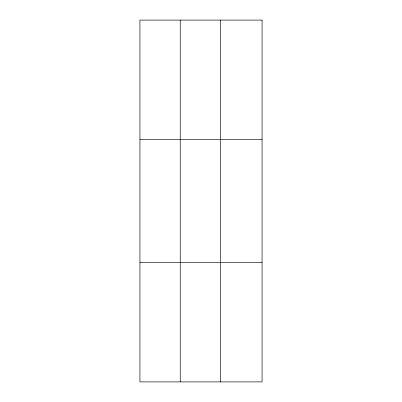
<?xml version="1.0" encoding="UTF-8"?>
<svg xmlns="http://www.w3.org/2000/svg" width="402" height="402" viewBox="0 0 402 402"><rect width="100%" height="100%" fill="white"/><g stroke="black" fill="none" stroke-linecap="round" stroke-linejoin="round"><path stroke-width="0.6" d="M180.237 20.1L180.237 381.9M220.542 20.1L220.542 381.9M139.931 139.494L262.069 139.494M139.931 262.506L262.069 262.506M262.069 20.1L262.069 381.9L139.931 381.9L139.931 20.1L262.069 20.1"/></g></svg>
